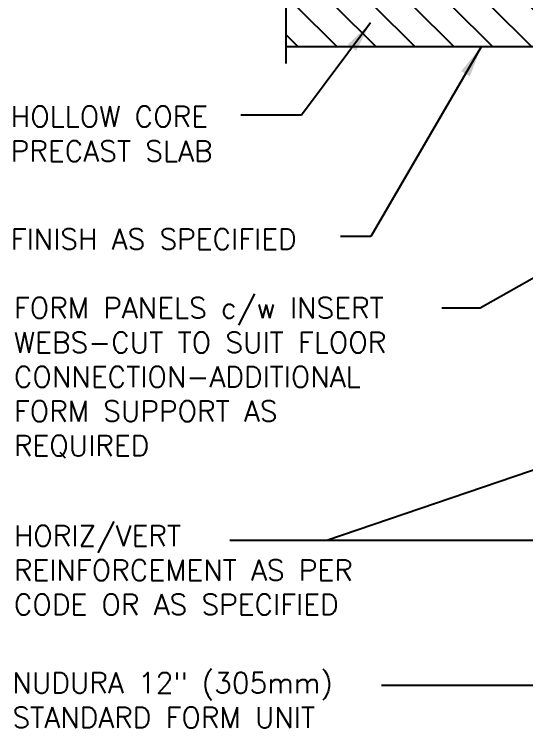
# Model space of a CAD drawing. Header units: inches. Extents: x 251.1 to 308.1, y 82.2 to 149.8.
# Drawn here: x 251.11 to 269.72, y 107.58 to 133.5 of the extents above; entities that cross this region are included whole.
import ezdxf

# ---------------------------------------------------------------- set-up
doc = ezdxf.new("R2010")
doc.units = ezdxf.units.IN
doc.header["$LTSCALE"] = 0.5
doc.header["$MEASUREMENT"] = 0
for name, color, linetype in [('HATCH', 12, 'Continuous'), ('line25', 2, 'Continuous'), ('LINE9', 9, 'Continuous'), ('TEXT', 4, 'Continuous')]:
    doc.layers.add(name, color=color, linetype=linetype)
doc.styles.add('DIM', font='romans.shx', dxfattribs={"width": 0.7})
doc.styles.add('ROMANS', font='romans.shx', dxfattribs={"height": 0.75})
doc.dimstyles.new('ext_12', dxfattribs={"dimscale": 12, "dimtxt": 0.09375, "dimasz": 0.09375, "dimexe": 0.09375, "dimexo": 0.0625, "dimgap": 0.0625, "dimtad": 1, "dimdec": 1, "dimzin": 3, "dimdsep": 46, "dimlunit": 4, "dimtxsty": 'DIM', "dimcen": 0.09, "dimdle": 0.09375, "dimclrt": 4, "dimadec": 0, "dimazin": 0, "dimtfac": 1, "dimtdec": 1, "dimtmove": 2, "dimatfit": 3, "dimfxl": 1, "dimfrac": 2, "dimtolj": 1, "dimtzin": 0, "dimarcsym": 0})

msp = doc.modelspace()

# ---------------------------------------------------------------- hatches: boundary and pattern name
at = {"layer": 'HATCH'}
h = msp.add_hatch(dxfattribs=at)
h.set_pattern_fill('ANSI31', color=256, scale=8, style=0)
h.set_pattern_definition([(135, (367.2201, -18.746), (0.707107, 0.707107), [])])
h.paths.add_polyline_path([(260.969, 133.808), (277.203, 133.808), (277.203, 132.308), (260.969, 132.308)])

# ---------------------------------------------------------------- linework, layer by layer
at = {"layer": 'line25'}
for p in [(277.203, 132.308), (271.599, 132.308)]:
    msp.add_line(p, (260.969, 132.308), dxfattribs=at)
at = {"layer": 'LINE9'}
msp.add_line((260.969, 135.319), (260.969, 131.711), dxfattribs=at)

# ---------------------------------------------------------------- texts
at = {"layer": 'TEXT', "char_height": 0.75, "attachment_point": 4, "style": 'ROMANS'}
for s, insert, width in [('\\A1;HOLLOW CORE PRECAST SLAB', (250.978, 129.154), 10.94608), ('\\A1;FINISH AS SPECIFIED', (250.978, 125.331), 12.93148), ('FORM PANELS c/w INSERT WEBS-CUT TO SUIT FLOOR CONNECTION-ADDITIONAL\\PFORM SUPPORT AS \\PREQUIRED', (251.09, 120.293), 17.8384), ('HORIZ/VERT REINFORCEMENT AS PER CODE OR AS SPECIFIED', (251.09, 113.306), 15.33694), ('NUDURA 12" (305mm) STANDARD FORM UNIT', (251.038, 108.584), 14.95852)]:
    msp.add_mtext(s, dxfattribs=dict(at, insert=insert, width=width))

# ---------------------------------------------------------------- leaders
at = {"layer": 'TEXT'}
for points in [[(264.049, 133.184), (261.544, 129.834), (259.337, 129.834)], [(268.063, 132.308), (264.058, 125.425), (262.955, 125.425)]]:
    msp.add_leader(points, dimstyle='ext_12', override={"dimgap": 0.0625, "dimtad": 0}, dxfattribs=at)
for points in [[(272.965, 125.621), (268.028, 122.818), (266.632, 122.818)], [(279.141, 120.06), (262.455, 114.38), (258.94, 114.38)], [(280.203, 114.38), (262.455, 114.38), (258.94, 114.38)], [(273.044, 109.114), (264.448, 109.114)]]:
    msp.add_leader(points, dimstyle='ext_12', dxfattribs=at)

doc.saveas('drawing.dxf')
